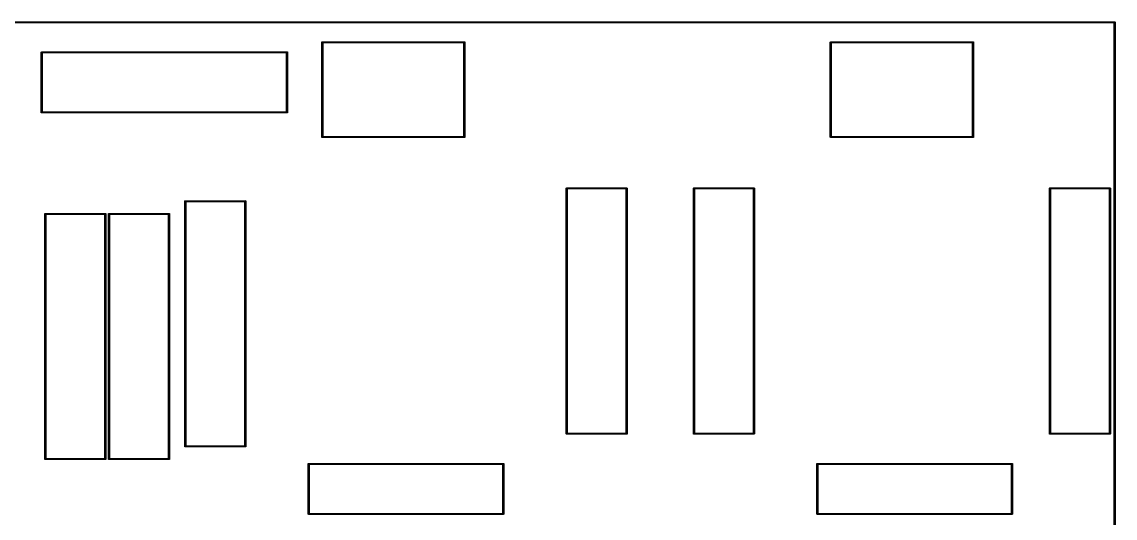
# Model space of a CAD drawing. Extents: x 19 to 116, y -142 to -17.
# Drawn here: x 60.8 to 115.4, y -41.5 to -16.7 of the extents above; entities that cross this region are included whole.
import ezdxf

# ---------------------------------------------------------------- set-up
doc = ezdxf.new("R2010")
doc.units = 0
doc.layers.add('BLACK', color=7, linetype='CONTINUOUS')

msp = doc.modelspace()

# ---------------------------------------------------------------- linework, layer by layer
at = {"layer": 'BLACK', "linetype": 'CONTINUOUS'}
for p, q in [((19.4312, -16.655), (115.399, -16.655)), ((115.375, -16.705), (19.455, -16.705)), ((115.375, -142.215), (115.375, -16.705)), ((115.399, -16.655), (115.4, -16.6549)), ((115.4, -16.6549), (115.401, -16.655)), ((115.401, -16.655), (115.401, -16.655)), ((115.401, -16.655), (115.405, -16.6554)), ((115.405, -16.6554), (115.41, -16.6568)), ((115.41, -16.6568), (115.414, -16.6591)), ((115.414, -16.6591), (115.418, -16.6622)), ((115.418, -16.6622), (115.421, -16.666)), ((115.421, -16.666), (115.423, -16.6704)), ((115.423, -16.6704), (115.425, -16.6751)), ((115.425, -16.6751), (115.425, -16.68)), ((115.425, -16.68), (115.425, -16.6812)), ((115.425, -16.6812), (115.425, -142.239)), ((75.7999, -17.675), (75.8004, -17.6701)), ((75.8, -17.6762), (75.7999, -17.675)), ((75.8, -22.4138), (75.8, -17.6762)), ((75.8004, -17.6701), (75.8018, -17.6654)), ((75.8018, -17.6654), (75.8041, -17.661)), ((75.8041, -17.661), (75.8072, -17.6572)), ((75.8072, -17.6572), (75.811, -17.6541)), ((75.811, -17.6541), (75.8154, -17.6518)), ((75.8154, -17.6518), (75.8201, -17.6504)), ((75.8201, -17.6504), (75.8238, -17.65)), ((75.8238, -17.65), (75.825, -17.6499)), ((75.8238, -17.65), (75.8238, -17.65)), ((75.825, -17.6499), (75.8262, -17.65)), ((75.8262, -17.65), (82.9238, -17.65)), ((75.85, -17.7), (75.85, -22.39)), ((82.9, -17.7), (75.85, -17.7)), ((82.9, -22.39), (82.9, -17.7)), ((82.9238, -17.65), (82.925, -17.6499)), ((82.925, -17.6499), (82.9262, -17.65)), ((82.9262, -17.65), (82.9262, -17.65)), ((82.9262, -17.65), (82.9299, -17.6504)), ((82.9299, -17.6504), (82.9346, -17.6518)), ((82.9346, -17.6518), (82.939, -17.6541)), ((82.939, -17.6541), (82.9428, -17.6572)), ((82.9428, -17.6572), (82.9459, -17.661)), ((82.9459, -17.661), (82.9482, -17.6654)), ((82.9482, -17.6654), (82.9496, -17.6701)), ((82.9496, -17.6701), (82.9501, -17.675)), ((82.9501, -17.675), (82.95, -17.6762)), ((82.95, -17.6762), (82.95, -22.4138)), ((101.2, -17.6701), (101.202, -17.6654)), ((101.2, -17.675), (101.2, -17.6701)), ((101.2, -17.6762), (101.2, -17.675)), ((101.2, -22.4138), (101.2, -17.6762)), ((101.202, -17.6654), (101.204, -17.661)), ((101.204, -17.661), (101.207, -17.6572)), ((101.207, -17.6572), (101.211, -17.6541)), ((101.211, -17.6541), (101.215, -17.6518)), ((101.215, -17.6518), (101.22, -17.6504)), ((101.22, -17.6504), (101.224, -17.65)), ((101.224, -17.65), (101.225, -17.6499)), ((101.224, -17.65), (101.224, -17.65)), ((101.225, -17.6499), (101.226, -17.65)), ((101.226, -17.65), (108.324, -17.65)), ((101.25, -17.7), (101.25, -22.39)), ((108.3, -17.7), (101.25, -17.7)), ((108.3, -22.39), (108.3, -17.7)), ((108.324, -17.65), (108.325, -17.6499)), ((108.325, -17.6499), (108.326, -17.65)), ((108.326, -17.65), (108.326, -17.65)), ((108.326, -17.65), (108.33, -17.6504)), ((108.33, -17.6504), (108.335, -17.6518)), ((108.335, -17.6518), (108.339, -17.6541)), ((108.339, -17.6541), (108.343, -17.6572)), ((108.343, -17.6572), (108.346, -17.661)), ((108.346, -17.661), (108.348, -17.6654)), ((108.348, -17.6654), (108.35, -17.6701)), ((108.35, -17.6701), (108.35, -17.675)), ((108.35, -17.675), (108.35, -17.6762)), ((108.35, -17.6762), (108.35, -22.4138)), ((61.7899, -18.185), (61.7904, -18.1801)), ((61.79, -18.1862), (61.7899, -18.185)), ((61.79, -21.1838), (61.79, -18.1862)), ((61.7904, -18.1801), (61.7918, -18.1754)), ((61.7918, -18.1754), (61.7941, -18.171)), ((61.7941, -18.171), (61.7972, -18.1672)), ((61.7972, -18.1672), (61.801, -18.1641)), ((61.801, -18.1641), (61.8054, -18.1618)), ((61.8054, -18.1618), (61.8101, -18.1604)), ((61.8101, -18.1604), (61.8138, -18.16)), ((61.8138, -18.16), (61.815, -18.1599)), ((61.8138, -18.16), (61.8138, -18.16)), ((61.815, -18.1599), (61.8162, -18.16)), ((61.8162, -18.16), (74.0738, -18.16)), ((61.84, -18.21), (61.84, -21.16)), ((74.05, -18.21), (61.84, -18.21)), ((74.05, -21.16), (74.05, -18.21)), ((74.0738, -18.16), (74.075, -18.1599)), ((74.075, -18.1599), (74.0762, -18.16)), ((74.0762, -18.16), (74.0762, -18.16)), ((74.0762, -18.16), (74.0799, -18.1604)), ((74.0799, -18.1604), (74.0846, -18.1618)), ((74.0846, -18.1618), (74.089, -18.1641)), ((74.089, -18.1641), (74.0928, -18.1672)), ((74.0928, -18.1672), (74.0959, -18.171)), ((74.0959, -18.171), (74.0982, -18.1754)), ((74.0982, -18.1754), (74.0996, -18.1801)), ((74.0996, -18.1801), (74.1001, -18.185)), ((74.1001, -18.185), (74.1, -18.1862)), ((74.1, -18.1862), (74.1, -21.1838)), ((61.7899, -21.185), (61.79, -21.1838)), ((61.7904, -21.1899), (61.7899, -21.185)), ((61.7918, -21.1946), (61.7904, -21.1899)), ((61.7941, -21.199), (61.7918, -21.1946)), ((61.7972, -21.2028), (61.7941, -21.199)), ((61.801, -21.2059), (61.7972, -21.2028)), ((61.8054, -21.2082), (61.801, -21.2059)), ((61.8101, -21.2096), (61.8054, -21.2082)), ((61.815, -21.2101), (61.8101, -21.2096)), ((61.8162, -21.21), (61.815, -21.2101)), ((74.0738, -21.21), (61.8162, -21.21)), ((61.84, -21.16), (74.05, -21.16)), ((74.075, -21.2101), (74.0738, -21.21)), ((74.0799, -21.2096), (74.075, -21.2101)), ((74.0846, -21.2082), (74.0799, -21.2096)), ((74.089, -21.2059), (74.0846, -21.2082)), ((74.0928, -21.2028), (74.089, -21.2059)), ((74.0959, -21.199), (74.0928, -21.2028)), ((74.0982, -21.1946), (74.0959, -21.199)), ((74.0996, -21.1899), (74.0982, -21.1946)), ((74.1, -21.1862), (74.0996, -21.1899)), ((74.1, -21.1838), (74.1001, -21.185)), ((74.1001, -21.185), (74.1, -21.1862)), ((74.1, -21.1862), (74.1, -21.1862)), ((75.7999, -22.415), (75.8, -22.4138)), ((75.8004, -22.4199), (75.7999, -22.415)), ((75.8018, -22.4246), (75.8004, -22.4199)), ((75.8041, -22.429), (75.8018, -22.4246)), ((75.8072, -22.4328), (75.8041, -22.429)), ((75.811, -22.4359), (75.8072, -22.4328)), ((75.8154, -22.4382), (75.811, -22.4359)), ((75.8201, -22.4396), (75.8154, -22.4382)), ((75.825, -22.4401), (75.8201, -22.4396)), ((75.8262, -22.44), (75.825, -22.4401)), ((82.9238, -22.44), (75.8262, -22.44)), ((75.85, -22.39), (82.9, -22.39)), ((82.925, -22.4401), (82.9238, -22.44)), ((82.9299, -22.4396), (82.925, -22.4401)), ((82.9346, -22.4382), (82.9299, -22.4396)), ((82.939, -22.4359), (82.9346, -22.4382)), ((82.9428, -22.4328), (82.939, -22.4359)), ((82.9459, -22.429), (82.9428, -22.4328)), ((82.9482, -22.4246), (82.9459, -22.429)), ((82.9496, -22.4199), (82.9482, -22.4246)), ((82.95, -22.4162), (82.9496, -22.4199)), ((82.95, -22.4138), (82.9501, -22.415)), ((82.9501, -22.415), (82.95, -22.4162)), ((82.95, -22.4162), (82.95, -22.4162)), ((101.2, -22.415), (101.2, -22.4138)), ((101.2, -22.4199), (101.2, -22.415)), ((101.202, -22.4246), (101.2, -22.4199)), ((101.204, -22.429), (101.202, -22.4246)), ((101.207, -22.4328), (101.204, -22.429)), ((101.211, -22.4359), (101.207, -22.4328)), ((101.215, -22.4382), (101.211, -22.4359)), ((101.22, -22.4396), (101.215, -22.4382)), ((101.225, -22.4401), (101.22, -22.4396)), ((101.226, -22.44), (101.225, -22.4401)), ((108.324, -22.44), (101.226, -22.44)), ((101.25, -22.39), (108.3, -22.39)), ((108.325, -22.4401), (108.324, -22.44)), ((108.33, -22.4396), (108.325, -22.4401)), ((108.335, -22.4382), (108.33, -22.4396)), ((108.339, -22.4359), (108.335, -22.4382)), ((108.343, -22.4328), (108.339, -22.4359)), ((108.346, -22.429), (108.343, -22.4328)), ((108.348, -22.4246), (108.346, -22.429)), ((108.35, -22.4199), (108.348, -22.4246)), ((108.35, -22.4138), (108.35, -22.415)), ((108.35, -22.415), (108.35, -22.4162)), ((108.35, -22.4162), (108.35, -22.4162)), ((108.35, -22.4162), (108.35, -22.4199)), ((88.0099, -24.985), (88.0104, -24.9801)), ((88.01, -24.9862), (88.0099, -24.985)), ((88.01, -37.2438), (88.01, -24.9862)), ((88.0104, -24.9801), (88.0118, -24.9754)), ((88.0118, -24.9754), (88.0141, -24.971)), ((88.0141, -24.971), (88.0172, -24.9672)), ((88.0172, -24.9672), (88.021, -24.9641)), ((88.021, -24.9641), (88.0254, -24.9618)), ((88.0254, -24.9618), (88.0301, -24.9604)), ((88.0301, -24.9604), (88.0338, -24.96)), ((88.0338, -24.96), (88.035, -24.9599)), ((88.0338, -24.96), (88.0338, -24.96)), ((88.035, -24.9599), (88.0362, -24.96)), ((88.0362, -24.96), (91.0338, -24.96)), ((88.06, -25.01), (88.06, -37.22)), ((91.01, -25.01), (88.06, -25.01)), ((91.01, -37.22), (91.01, -25.01)), ((91.0338, -24.96), (91.035, -24.9599)), ((91.035, -24.9599), (91.0362, -24.96)), ((91.0362, -24.96), (91.0362, -24.96)), ((91.0362, -24.96), (91.0399, -24.9604)), ((91.0399, -24.9604), (91.0446, -24.9618)), ((91.0446, -24.9618), (91.049, -24.9641)), ((91.049, -24.9641), (91.0528, -24.9672)), ((91.0528, -24.9672), (91.0559, -24.971)), ((91.0559, -24.971), (91.0582, -24.9754)), ((91.0582, -24.9754), (91.0596, -24.9801)), ((91.0596, -24.9801), (91.0601, -24.985)), ((91.0601, -24.985), (91.06, -24.9862)), ((91.06, -24.9862), (91.06, -37.2438)), ((94.3599, -24.985), (94.3604, -24.9801)), ((94.36, -24.9862), (94.3599, -24.985)), ((94.36, -37.2438), (94.36, -24.9862)), ((94.3604, -24.9801), (94.3618, -24.9754)), ((94.3618, -24.9754), (94.3641, -24.971)), ((94.3641, -24.971), (94.3672, -24.9672)), ((94.3672, -24.9672), (94.371, -24.9641)), ((94.371, -24.9641), (94.3754, -24.9618)), ((94.3754, -24.9618), (94.3801, -24.9604)), ((94.3801, -24.9604), (94.3838, -24.96)), ((94.3838, -24.96), (94.385, -24.9599)), ((94.3838, -24.96), (94.3838, -24.96)), ((94.385, -24.9599), (94.3862, -24.96)), ((94.3862, -24.96), (97.3838, -24.96)), ((94.41, -25.01), (94.41, -37.22)), ((97.36, -25.01), (94.41, -25.01)), ((97.36, -37.22), (97.36, -25.01)), ((97.3838, -24.96), (97.385, -24.9599)), ((97.385, -24.9599), (97.3862, -24.96)), ((97.3862, -24.96), (97.3862, -24.96)), ((97.3862, -24.96), (97.3899, -24.9604)), ((97.3899, -24.9604), (97.3946, -24.9618)), ((97.3946, -24.9618), (97.399, -24.9641)), ((97.399, -24.9641), (97.4028, -24.9672)), ((97.4028, -24.9672), (97.4059, -24.971)), ((97.4059, -24.971), (97.4082, -24.9754)), ((97.4082, -24.9754), (97.4096, -24.9801)), ((97.4096, -24.9801), (97.4101, -24.985)), ((97.4101, -24.985), (97.41, -24.9862)), ((97.41, -24.9862), (97.41, -37.2438)), ((112.14, -24.9801), (112.142, -24.9754)), ((112.14, -24.985), (112.14, -24.9801)), ((112.14, -24.9862), (112.14, -24.985)), ((112.14, -37.2438), (112.14, -24.9862)), ((112.142, -24.9754), (112.144, -24.971)), ((112.144, -24.971), (112.147, -24.9672)), ((112.147, -24.9672), (112.151, -24.9641)), ((112.151, -24.9641), (112.155, -24.9618)), ((112.155, -24.9618), (112.16, -24.9604)), ((112.16, -24.9604), (112.164, -24.96)), ((112.164, -24.96), (112.165, -24.9599)), ((112.164, -24.96), (112.164, -24.96)), ((112.165, -24.9599), (112.166, -24.96)), ((112.166, -24.96), (115.164, -24.96)), ((112.19, -25.01), (112.19, -37.22)), ((115.14, -25.01), (112.19, -25.01)), ((115.14, -37.22), (115.14, -25.01)), ((115.164, -24.96), (115.165, -24.9599)), ((115.165, -24.9599), (115.166, -24.96)), ((115.166, -24.96), (115.166, -24.96)), ((115.166, -24.96), (115.17, -24.9604)), ((115.17, -24.9604), (115.175, -24.9618)), ((115.175, -24.9618), (115.179, -24.9641)), ((115.179, -24.9641), (115.183, -24.9672)), ((115.183, -24.9672), (115.186, -24.971)), ((115.186, -24.971), (115.188, -24.9754)), ((115.188, -24.9754), (115.19, -24.9801)), ((115.19, -24.9801), (115.19, -24.985)), ((115.19, -24.985), (115.19, -24.9862)), ((115.19, -24.9862), (115.19, -37.2438)), ((68.9599, -25.62), (68.9604, -25.6151)), ((68.96, -25.6212), (68.9599, -25.62)), ((68.96, -37.8788), (68.96, -25.6212)), ((68.9604, -25.6151), (68.9618, -25.6104)), ((68.9618, -25.6104), (68.9641, -25.606)), ((68.9641, -25.606), (68.9672, -25.6022)), ((68.9672, -25.6022), (68.971, -25.5991)), ((68.971, -25.5991), (68.9754, -25.5968)), ((68.9754, -25.5968), (68.9801, -25.5954)), ((68.9801, -25.5954), (68.9838, -25.595)), ((68.9838, -25.595), (68.985, -25.5949)), ((68.9838, -25.595), (68.9838, -25.595)), ((68.985, -25.5949), (68.9862, -25.595)), ((68.9862, -25.595), (71.9838, -25.595)), ((69.01, -25.645), (69.01, -37.855)), ((71.96, -25.645), (69.01, -25.645)), ((71.96, -37.855), (71.96, -25.645)), ((71.9838, -25.595), (71.985, -25.5949)), ((71.985, -25.5949), (71.9862, -25.595)), ((71.9862, -25.595), (71.9862, -25.595)), ((71.9862, -25.595), (71.9899, -25.5954)), ((71.9899, -25.5954), (71.9946, -25.5968)), ((71.9946, -25.5968), (71.999, -25.5991)), ((71.999, -25.5991), (72.0028, -25.6022)), ((72.0028, -25.6022), (72.0059, -25.606)), ((72.0059, -25.606), (72.0082, -25.6104)), ((72.0082, -25.6104), (72.0096, -25.6151)), ((72.0096, -25.6151), (72.0101, -25.62)), ((72.0101, -25.62), (72.01, -25.6212)), ((72.01, -25.6212), (72.01, -37.8788)), ((61.9749, -26.255), (61.9754, -26.2501)), ((61.975, -26.2562), (61.9749, -26.255)), ((61.975, -38.5138), (61.975, -26.2562)), ((61.9754, -26.2501), (61.9768, -26.2454)), ((61.9768, -26.2454), (61.9791, -26.241)), ((61.9791, -26.241), (61.9822, -26.2372)), ((61.9822, -26.2372), (61.986, -26.2341)), ((61.986, -26.2341), (61.9904, -26.2318)), ((61.9904, -26.2318), (61.9951, -26.2304)), ((61.9951, -26.2304), (61.9988, -26.23)), ((61.9988, -26.23), (62, -26.2299)), ((61.9988, -26.23), (61.9988, -26.23)), ((62, -26.2299), (62.0012, -26.23)), ((62.0012, -26.23), (64.9988, -26.23)), ((62.025, -26.28), (62.025, -38.49)), ((64.975, -26.28), (62.025, -26.28)), ((64.975, -38.49), (64.975, -26.28)), ((64.9988, -26.23), (65, -26.2299)), ((65, -26.2299), (65.0012, -26.23)), ((65.0012, -26.23), (65.0012, -26.23)), ((65.0012, -26.23), (65.0049, -26.2304)), ((65.0049, -26.2304), (65.0096, -26.2318)), ((65.0096, -26.2318), (65.014, -26.2341)), ((65.014, -26.2341), (65.0178, -26.2372)), ((65.0178, -26.2372), (65.0209, -26.241)), ((65.0209, -26.241), (65.0232, -26.2454)), ((65.0232, -26.2454), (65.0246, -26.2501)), ((65.0246, -26.2501), (65.0251, -26.255)), ((65.0251, -26.255), (65.025, -26.2562)), ((65.025, -26.2562), (65.025, -38.5138)), ((65.1499, -26.255), (65.1504, -26.2501)), ((65.15, -26.2562), (65.1499, -26.255)), ((65.15, -38.5138), (65.15, -26.2562)), ((65.1504, -26.2501), (65.1518, -26.2454)), ((65.1518, -26.2454), (65.1541, -26.241)), ((65.1541, -26.241), (65.1572, -26.2372)), ((65.1572, -26.2372), (65.161, -26.2341)), ((65.161, -26.2341), (65.1654, -26.2318)), ((65.1654, -26.2318), (65.1701, -26.2304)), ((65.1701, -26.2304), (65.1738, -26.23)), ((65.1738, -26.23), (65.175, -26.2299)), ((65.1738, -26.23), (65.1738, -26.23)), ((65.175, -26.2299), (65.1762, -26.23)), ((65.1762, -26.23), (68.1738, -26.23)), ((65.2, -26.28), (65.2, -38.49)), ((68.15, -26.28), (65.2, -26.28)), ((68.15, -38.49), (68.15, -26.28)), ((68.1738, -26.23), (68.175, -26.2299)), ((68.175, -26.2299), (68.1762, -26.23)), ((68.1762, -26.23), (68.1762, -26.23)), ((68.1762, -26.23), (68.1799, -26.2304)), ((68.1799, -26.2304), (68.1846, -26.2318)), ((68.1846, -26.2318), (68.189, -26.2341)), ((68.189, -26.2341), (68.1928, -26.2372)), ((68.1928, -26.2372), (68.1959, -26.241)), ((68.1959, -26.241), (68.1982, -26.2454)), ((68.1982, -26.2454), (68.1996, -26.2501)), ((68.1996, -26.2501), (68.2001, -26.255)), ((68.2001, -26.255), (68.2, -26.2562)), ((68.2, -26.2562), (68.2, -38.5138)), ((88.0099, -37.245), (88.01, -37.2438)), ((88.0104, -37.2499), (88.0099, -37.245)), ((88.0118, -37.2546), (88.0104, -37.2499)), ((88.0141, -37.259), (88.0118, -37.2546)), ((88.0172, -37.2628), (88.0141, -37.259)), ((88.021, -37.2659), (88.0172, -37.2628)), ((88.0254, -37.2682), (88.021, -37.2659)), ((88.0301, -37.2696), (88.0254, -37.2682)), ((88.035, -37.2701), (88.0301, -37.2696)), ((88.0362, -37.27), (88.035, -37.2701)), ((91.0338, -37.27), (88.0362, -37.27)), ((88.06, -37.22), (91.01, -37.22)), ((91.035, -37.2701), (91.0338, -37.27)), ((91.0399, -37.2696), (91.035, -37.2701)), ((91.0446, -37.2682), (91.0399, -37.2696)), ((91.049, -37.2659), (91.0446, -37.2682)), ((91.0528, -37.2628), (91.049, -37.2659)), ((91.0559, -37.259), (91.0528, -37.2628)), ((91.0582, -37.2546), (91.0559, -37.259)), ((91.0596, -37.2499), (91.0582, -37.2546)), ((91.06, -37.2462), (91.0596, -37.2499)), ((91.06, -37.2438), (91.0601, -37.245)), ((91.0601, -37.245), (91.06, -37.2462)), ((91.06, -37.2462), (91.06, -37.2462)), ((94.3599, -37.245), (94.36, -37.2438)), ((94.3604, -37.2499), (94.3599, -37.245)), ((94.3618, -37.2546), (94.3604, -37.2499)), ((94.3641, -37.259), (94.3618, -37.2546)), ((94.3672, -37.2628), (94.3641, -37.259)), ((94.371, -37.2659), (94.3672, -37.2628)), ((94.3754, -37.2682), (94.371, -37.2659)), ((94.3801, -37.2696), (94.3754, -37.2682)), ((94.385, -37.2701), (94.3801, -37.2696)), ((94.3862, -37.27), (94.385, -37.2701)), ((97.3838, -37.27), (94.3862, -37.27)), ((94.41, -37.22), (97.36, -37.22)), ((97.385, -37.2701), (97.3838, -37.27)), ((97.3899, -37.2696), (97.385, -37.2701)), ((97.3946, -37.2682), (97.3899, -37.2696)), ((97.399, -37.2659), (97.3946, -37.2682)), ((97.4028, -37.2628), (97.399, -37.2659)), ((97.4059, -37.259), (97.4028, -37.2628)), ((97.4082, -37.2546), (97.4059, -37.259)), ((97.4096, -37.2499), (97.4082, -37.2546)), ((97.41, -37.2462), (97.4096, -37.2499)), ((97.41, -37.2438), (97.4101, -37.245)), ((97.4101, -37.245), (97.41, -37.2462)), ((97.41, -37.2462), (97.41, -37.2462)), ((112.14, -37.245), (112.14, -37.2438)), ((112.14, -37.2499), (112.14, -37.245)), ((112.142, -37.2546), (112.14, -37.2499)), ((112.144, -37.259), (112.142, -37.2546)), ((112.147, -37.2628), (112.144, -37.259)), ((112.151, -37.2659), (112.147, -37.2628)), ((112.155, -37.2682), (112.151, -37.2659)), ((112.16, -37.2696), (112.155, -37.2682)), ((112.165, -37.2701), (112.16, -37.2696)), ((112.166, -37.27), (112.165, -37.2701)), ((115.164, -37.27), (112.166, -37.27)), ((112.19, -37.22), (115.14, -37.22)), ((115.165, -37.2701), (115.164, -37.27)), ((115.17, -37.2696), (115.165, -37.2701)), ((115.175, -37.2682), (115.17, -37.2696)), ((115.179, -37.2659), (115.175, -37.2682)), ((115.183, -37.2628), (115.179, -37.2659)), ((115.186, -37.259), (115.183, -37.2628)), ((115.188, -37.2546), (115.186, -37.259)), ((115.19, -37.2499), (115.188, -37.2546)), ((115.19, -37.2438), (115.19, -37.245)), ((115.19, -37.245), (115.19, -37.2462)), ((115.19, -37.2462), (115.19, -37.2462)), ((115.19, -37.2462), (115.19, -37.2499)), ((68.9599, -37.88), (68.96, -37.8788)), ((68.9604, -37.8849), (68.9599, -37.88)), ((68.9618, -37.8896), (68.9604, -37.8849)), ((68.9641, -37.894), (68.9618, -37.8896)), ((68.9672, -37.8978), (68.9641, -37.894)), ((68.971, -37.9009), (68.9672, -37.8978)), ((68.9754, -37.9032), (68.971, -37.9009)), ((68.9801, -37.9046), (68.9754, -37.9032)), ((68.985, -37.9051), (68.9801, -37.9046)), ((68.9862, -37.905), (68.985, -37.9051)), ((71.9838, -37.905), (68.9862, -37.905)), ((69.01, -37.855), (71.96, -37.855)), ((71.985, -37.9051), (71.9838, -37.905)), ((71.9899, -37.9046), (71.985, -37.9051)), ((71.9946, -37.9032), (71.9899, -37.9046)), ((71.999, -37.9009), (71.9946, -37.9032)), ((72.0028, -37.8978), (71.999, -37.9009)), ((72.0059, -37.894), (72.0028, -37.8978)), ((72.0082, -37.8896), (72.0059, -37.894)), ((72.0096, -37.8849), (72.0082, -37.8896)), ((72.01, -37.8812), (72.0096, -37.8849)), ((72.01, -37.8788), (72.0101, -37.88)), ((72.0101, -37.88), (72.01, -37.8812)), ((72.01, -37.8812), (72.01, -37.8812)), ((61.9749, -38.515), (61.975, -38.5138)), ((61.9754, -38.5199), (61.9749, -38.515)), ((61.9768, -38.5246), (61.9754, -38.5199)), ((61.9791, -38.529), (61.9768, -38.5246)), ((61.9822, -38.5328), (61.9791, -38.529)), ((61.986, -38.5359), (61.9822, -38.5328)), ((61.9904, -38.5382), (61.986, -38.5359)), ((61.9951, -38.5396), (61.9904, -38.5382)), ((62, -38.5401), (61.9951, -38.5396)), ((62.0012, -38.54), (62, -38.5401)), ((64.9988, -38.54), (62.0012, -38.54)), ((62.025, -38.49), (64.975, -38.49)), ((65, -38.5401), (64.9988, -38.54)), ((65.0049, -38.5396), (65, -38.5401)), ((65.0096, -38.5382), (65.0049, -38.5396)), ((65.014, -38.5359), (65.0096, -38.5382)), ((65.0178, -38.5328), (65.014, -38.5359)), ((65.0209, -38.529), (65.0178, -38.5328)), ((65.0232, -38.5246), (65.0209, -38.529)), ((65.0246, -38.5199), (65.0232, -38.5246)), ((65.025, -38.5162), (65.0246, -38.5199)), ((65.025, -38.5138), (65.0251, -38.515)), ((65.0251, -38.515), (65.025, -38.5162)), ((65.025, -38.5162), (65.025, -38.5162)), ((65.1499, -38.515), (65.15, -38.5138)), ((65.1504, -38.5199), (65.1499, -38.515)), ((65.1518, -38.5246), (65.1504, -38.5199)), ((65.1541, -38.529), (65.1518, -38.5246)), ((65.1572, -38.5328), (65.1541, -38.529)), ((65.161, -38.5359), (65.1572, -38.5328)), ((65.1654, -38.5382), (65.161, -38.5359)), ((65.1701, -38.5396), (65.1654, -38.5382)), ((65.175, -38.5401), (65.1701, -38.5396)), ((65.1762, -38.54), (65.175, -38.5401)), ((68.1738, -38.54), (65.1762, -38.54)), ((65.2, -38.49), (68.15, -38.49)), ((68.175, -38.5401), (68.1738, -38.54)), ((68.1799, -38.5396), (68.175, -38.5401)), ((68.1846, -38.5382), (68.1799, -38.5396)), ((68.189, -38.5359), (68.1846, -38.5382)), ((68.1928, -38.5328), (68.189, -38.5359)), ((68.1959, -38.529), (68.1928, -38.5328)), ((68.1982, -38.5246), (68.1959, -38.529)), ((68.1996, -38.5199), (68.1982, -38.5246)), ((68.2, -38.5162), (68.1996, -38.5199)), ((68.2, -38.5138), (68.2001, -38.515)), ((68.2001, -38.515), (68.2, -38.5162)), ((68.2, -38.5162), (68.2, -38.5162)), ((75.1249, -38.755), (75.1254, -38.7501)), ((75.125, -38.7562), (75.1249, -38.755)), ((75.125, -41.2538), (75.125, -38.7562)), ((75.1254, -38.7501), (75.1268, -38.7454)), ((75.1268, -38.7454), (75.1291, -38.741)), ((75.1291, -38.741), (75.1322, -38.7372)), ((75.1322, -38.7372), (75.136, -38.7341)), ((75.136, -38.7341), (75.1404, -38.7318)), ((75.1404, -38.7318), (75.1451, -38.7304)), ((75.1451, -38.7304), (75.1488, -38.73)), ((75.1488, -38.73), (75.15, -38.7299)), ((75.1488, -38.73), (75.1488, -38.73)), ((75.15, -38.7299), (75.1512, -38.73)), ((75.1512, -38.73), (84.8688, -38.73)), ((84.8688, -38.73), (84.87, -38.7299)), ((84.87, -38.7299), (84.8712, -38.73)), ((84.8712, -38.73), (84.8712, -38.73)), ((84.8712, -38.73), (84.8749, -38.7304)), ((84.8749, -38.7304), (84.8796, -38.7318)), ((84.8796, -38.7318), (84.884, -38.7341)), ((84.884, -38.7341), (84.8878, -38.7372)), ((84.8878, -38.7372), (84.8909, -38.741)), ((84.8909, -38.741), (84.8932, -38.7454)), ((84.8932, -38.7454), (84.8946, -38.7501)), ((84.8946, -38.7501), (84.8951, -38.755)), ((84.8951, -38.755), (84.895, -38.7562)), ((84.895, -38.7562), (84.895, -41.2538)), ((100.525, -38.7501), (100.527, -38.7454)), ((100.525, -38.755), (100.525, -38.7501)), ((100.525, -38.7562), (100.525, -38.755)), ((100.525, -41.2538), (100.525, -38.7562)), ((100.527, -38.7454), (100.529, -38.741)), ((100.529, -38.741), (100.532, -38.7372)), ((100.532, -38.7372), (100.536, -38.7341)), ((100.536, -38.7341), (100.54, -38.7318)), ((100.54, -38.7318), (100.545, -38.7304)), ((100.545, -38.7304), (100.549, -38.73)), ((100.549, -38.73), (100.55, -38.7299)), ((100.549, -38.73), (100.549, -38.73)), ((100.55, -38.7299), (100.551, -38.73)), ((100.551, -38.73), (110.269, -38.73)), ((110.269, -38.73), (110.27, -38.7299)), ((110.27, -38.7299), (110.271, -38.73)), ((110.271, -38.73), (110.271, -38.73)), ((110.271, -38.73), (110.275, -38.7304)), ((110.275, -38.7304), (110.28, -38.7318)), ((110.28, -38.7318), (110.284, -38.7341)), ((110.284, -38.7341), (110.288, -38.7372)), ((110.288, -38.7372), (110.291, -38.741)), ((110.291, -38.741), (110.293, -38.7454)), ((110.293, -38.7454), (110.295, -38.7501)), ((110.295, -38.7501), (110.295, -38.755)), ((110.295, -38.755), (110.295, -38.7562)), ((110.295, -38.7562), (110.295, -41.2538)), ((75.175, -38.78), (75.175, -41.23)), ((84.845, -38.78), (75.175, -38.78)), ((84.845, -41.23), (84.845, -38.78)), ((100.575, -38.78), (100.575, -41.23)), ((110.245, -38.78), (100.575, -38.78)), ((110.245, -41.23), (110.245, -38.78)), ((75.1249, -41.255), (75.125, -41.2538)), ((75.1254, -41.2599), (75.1249, -41.255)), ((75.1268, -41.2646), (75.1254, -41.2599)), ((75.1291, -41.269), (75.1268, -41.2646)), ((75.1322, -41.2728), (75.1291, -41.269)), ((75.136, -41.2759), (75.1322, -41.2728)), ((75.1404, -41.2782), (75.136, -41.2759)), ((75.1451, -41.2796), (75.1404, -41.2782)), ((75.15, -41.2801), (75.1451, -41.2796)), ((75.1512, -41.28), (75.15, -41.2801)), ((84.8688, -41.28), (75.1512, -41.28)), ((75.175, -41.23), (84.845, -41.23)), ((84.87, -41.2801), (84.8688, -41.28)), ((84.8749, -41.2796), (84.87, -41.2801)), ((84.8796, -41.2782), (84.8749, -41.2796)), ((84.884, -41.2759), (84.8796, -41.2782)), ((84.8878, -41.2728), (84.884, -41.2759)), ((84.8909, -41.269), (84.8878, -41.2728)), ((84.8932, -41.2646), (84.8909, -41.269)), ((84.8946, -41.2599), (84.8932, -41.2646)), ((84.895, -41.2562), (84.8946, -41.2599)), ((84.895, -41.2538), (84.8951, -41.255)), ((84.8951, -41.255), (84.895, -41.2562)), ((84.895, -41.2562), (84.895, -41.2562)), ((100.525, -41.255), (100.525, -41.2538)), ((100.525, -41.2599), (100.525, -41.255)), ((100.527, -41.2646), (100.525, -41.2599)), ((100.529, -41.269), (100.527, -41.2646)), ((100.532, -41.2728), (100.529, -41.269)), ((100.536, -41.2759), (100.532, -41.2728)), ((100.54, -41.2782), (100.536, -41.2759)), ((100.545, -41.2796), (100.54, -41.2782)), ((100.55, -41.2801), (100.545, -41.2796)), ((100.551, -41.28), (100.55, -41.2801)), ((110.269, -41.28), (100.551, -41.28)), ((100.575, -41.23), (110.245, -41.23)), ((110.27, -41.2801), (110.269, -41.28)), ((110.275, -41.2796), (110.27, -41.2801)), ((110.28, -41.2782), (110.275, -41.2796)), ((110.284, -41.2759), (110.28, -41.2782)), ((110.288, -41.2728), (110.284, -41.2759)), ((110.291, -41.269), (110.288, -41.2728)), ((110.293, -41.2646), (110.291, -41.269)), ((110.295, -41.2599), (110.293, -41.2646)), ((110.295, -41.2538), (110.295, -41.255)), ((110.295, -41.255), (110.295, -41.2562)), ((110.295, -41.2562), (110.295, -41.2562)), ((110.295, -41.2562), (110.295, -41.2599))]:
    msp.add_line(p, q, dxfattribs=at)

doc.saveas('drawing.dxf')
